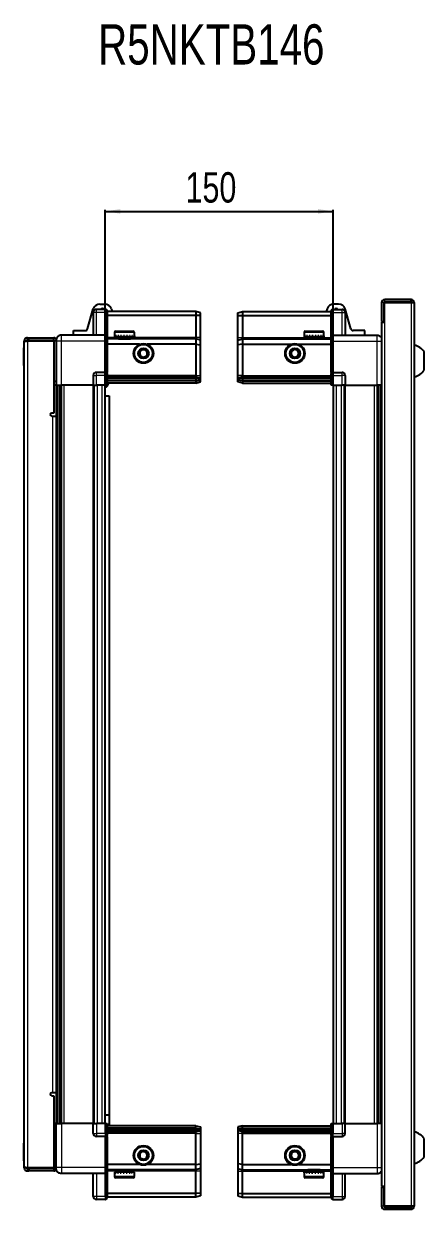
# Model space of a CAD drawing. Header units: millimetres. Extents: x 1256 to 4883, y 675 to 1928.
# Drawn here: x 3003 to 3266, y 1148 to 1928 of the extents above; entities that cross this region are included whole.
import ezdxf

# ---------------------------------------------------------------- set-up
doc = ezdxf.new("R2010")
doc.units = ezdxf.units.MM
doc.layers.add('FORMAT', color=7, linetype='Continuous')
doc.styles.add('SLDTEXTSTYLE0', font='TXT', dxfattribs={"width": 0.75})
doc.dimstyles.new('SLDDIMSTYLE0', dxfattribs={"dimtxt": 20, "dimasz": 10, "dimexe": 0, "dimexo": 0.0625, "dimgap": 5, "dimtad": 2, "dimdec": 1, "dimrnd": 1e-09, "dimzin": 12, "dimdsep": 46, "dimtxsty": 'SLDTEXTSTYLE0', "dimsah": 1, "dimcen": 0.09, "dimadec": 0, "dimazin": 3, "dimtfac": 1, "dimtofl": 0, "dimtmove": 0, "dimatfit": 3, "dimfxl": 0, "dimfrac": 2, "dimtolj": 1, "dimtzin": 12, "dimarcsym": 0})

# ---------------------------------------------------------------- blocks, each defined once
blk = doc.blocks.new('_D_5')
at = {"layer": 'FORMAT'}
for p, q in [((3056.46, 1690.11), (3056.46, 1805.6)), ((3056.46, 1804.6), (3206.46, 1804.6)), ((3206.46, 1690.11), (3206.46, 1805.6))]:
    blk.add_line(p, q, dxfattribs=at)
for points in [[(3056.46, 1804.6), (3066.46, 1803.07), (3066.46, 1806.14)], [(3206.46, 1804.6), (3196.46, 1806.14), (3196.46, 1803.07)]]:
    blk.add_solid(points, dxfattribs=at)
at = {"layer": 'FORMAT', "insert": (3109.29, 1830.39), "char_height": 20, "attachment_point": 1, "style": 'SLDTEXTSTYLE0'}
blk.add_mtext('150', dxfattribs=at)

msp = doc.modelspace()

# ---------------------------------------------------------------- linework, layer by layer
at = {"color": 7, "linetype": 'Continuous', "lineweight": 25}
for p, q in [((3052.93, 1743.6), (3056.15, 1743.6)), ((3210, 1743.6), (3206.77, 1743.6)), ((3238.31, 1744.5), (3238.31, 1732.1)), ((3239.81, 1744.5), (3239.81, 1732.1)), ((3240.31, 1744.5), (3257.71, 1744.5)), ((3240.31, 1731.6), (3240.31, 1744.5)), ((3257.71, 1746.6), (3240.41, 1746.6)), ((3257.71, 1745.1), (3240.41, 1745.1)), ((3257.71, 1745.1), (3257.71, 1746.6)), ((3257.71, 1744.5), (3259.81, 1744.5)), ((3259.81, 1744.5), (3259.81, 1149.7)), ((3044.83, 1727.19), (3048.6, 1740.34)), ((3048.61, 1738.1), (3048.61, 1723.1)), ((3056.61, 1740.1), (3050.61, 1740.1)), ((3056.61, 1740.1), (3056.95, 1740.1)), ((3056.61, 1740.1), (3056.61, 1738.1)), ((3056.61, 1723.3), (3056.61, 1738.1)), ((3056.61, 1723.3), (3056.61, 1738.1)), ((3057.81, 1739.6), (3056.95, 1740.1)), ((3057.81, 1738.1), (3057.81, 1739.6)), ((3116.11, 1738.6), (3057.81, 1738.6)), ((3057.81, 1738.1), (3057.81, 1723.3)), ((3116.11, 1736.1), (3057.81, 1736.1)), ((3060.48, 1740.34), (3060.98, 1738.6)), ((3116.11, 1738.6), (3116.11, 1736.1)), ((3119.11, 1737.8), (3116.11, 1738.6)), ((3116.11, 1736.1), (3116.11, 1721.6)), ((3119.11, 1735.95), (3116.11, 1736.1)), ((3119.11, 1735.95), (3119.11, 1737.8)), ((3119.11, 1721.6), (3119.11, 1735.95)), ((3143.81, 1737.8), (3146.81, 1738.6)), ((3143.81, 1735.95), (3143.81, 1737.8)), ((3143.81, 1735.95), (3146.81, 1736.1)), ((3143.81, 1721.6), (3143.81, 1735.95)), ((3146.81, 1738.6), (3146.81, 1736.1)), ((3146.81, 1738.6), (3205.11, 1738.6)), ((3146.81, 1736.1), (3146.81, 1721.6)), ((3146.81, 1736.1), (3205.11, 1736.1)), ((3202.44, 1740.34), (3201.95, 1738.6)), ((3205.98, 1740.1), (3205.11, 1739.6)), ((3205.11, 1739.6), (3205.11, 1738.1)), ((3205.11, 1723.3), (3205.11, 1738.1)), ((3206.31, 1740.1), (3205.98, 1740.1)), ((3206.31, 1738.1), (3206.31, 1740.1)), ((3206.31, 1740.1), (3212.31, 1740.1)), ((3206.31, 1738.1), (3206.31, 1723.3)), ((3214.31, 1738.1), (3214.31, 1723.1)), ((3218.09, 1727.19), (3214.32, 1740.34)), ((3035.66, 1723.1), (3035.66, 1726.1)), ((3035.66, 1726.1), (3043.39, 1726.1)), ((3062.61, 1725), (3062.61, 1722.6)), ((3063.41, 1725.8), (3070.58, 1725.8)), ((3070.58, 1725.8), (3074.81, 1725.8)), ((3075.61, 1722.6), (3075.61, 1725)), ((3187.31, 1725), (3187.31, 1722.1)), ((3188.11, 1725.8), (3199.51, 1725.8)), ((3200.31, 1722.1), (3200.31, 1725)), ((3227.26, 1726.1), (3219.53, 1726.1)), ((3227.26, 1723.1), (3227.26, 1726.1)), ((3238.21, 1731.6), (3238.21, 1162.6)), ((3238.21, 1731.6), (3240.31, 1731.6)), ((3238.31, 1732.1), (3239.81, 1732.1)), ((3004.61, 1719.25), (3003.11, 1719.25)), ((3003.11, 1718.75), (3003.11, 1719.25)), ((3003.11, 1175.45), (3003.11, 1718.75)), ((3005.21, 1719.85), (3005.21, 1721.35)), ((3005.21, 1721.35), (3006.11, 1721.35)), ((3005.21, 1719.85), (3006.11, 1719.85)), ((3005.21, 1719.35), (3022.61, 1719.35)), ((3006.11, 1719.85), (3006.11, 1721.35)), ((3006.11, 1721.35), (3022.61, 1721.35)), ((3006.11, 1719.85), (3022.61, 1719.85)), ((3022.61, 1719.85), (3022.61, 1721.35)), ((3024.11, 1719.35), (3022.61, 1719.35)), ((3022.61, 1719.35), (3022.61, 1671.85)), ((3024.11, 1719.1), (3024.11, 1690.1)), ((3056.61, 1723.1), (3027.61, 1723.1)), ((3056.61, 1723.1), (3056.61, 1723.3)), ((3056.61, 1723.1), (3057.81, 1723.1)), ((3056.61, 1719.1), (3056.61, 1723.1)), ((3056.61, 1698.8), (3056.61, 1719.1)), ((3057.81, 1723.3), (3057.81, 1723.1)), ((3057.81, 1723.1), (3057.81, 1719.1)), ((3116.11, 1720.6), (3057.81, 1720.6)), ((3057.81, 1719.1), (3057.81, 1698.8)), ((3062.61, 1722.6), (3062.61, 1722.1)), ((3062.61, 1722.1), (3062.75, 1722.1)), ((3062.94, 1722.6), (3062.75, 1722.6)), ((3062.75, 1722.6), (3062.75, 1722.1)), ((3062.75, 1722.1), (3062.94, 1722.1)), ((3062.94, 1722.6), (3062.94, 1722.1)), ((3062.94, 1722.1), (3063.46, 1722.1)), ((3063.86, 1722.6), (3063.46, 1722.6)), ((3063.46, 1722.6), (3063.46, 1722.1)), ((3063.46, 1722.1), (3063.86, 1722.1)), ((3063.86, 1722.6), (3063.86, 1722.1)), ((3063.86, 1722.1), (3064.73, 1722.1)), ((3064.71, 1722.1), (3064.71, 1722)), ((3064.71, 1722), (3073.51, 1722)), ((3065.31, 1722.6), (3064.73, 1722.6)), ((3064.73, 1722.6), (3064.73, 1722.1)), ((3064.73, 1722.1), (3065.31, 1722.1)), ((3065.11, 1721.6), (3065.8, 1721.12)), ((3065.11, 1721.6), (3070.14, 1721.6)), ((3065.8, 1721.12), (3065.11, 1720.64)), ((3065.11, 1720.64), (3065.11, 1720.6)), ((3065.11, 1720.64), (3070.14, 1720.64)), ((3065.31, 1722.6), (3065.31, 1722.1)), ((3065.31, 1722.1), (3066.43, 1722.1)), ((3065.8, 1721.12), (3069.96, 1721.12)), ((3067.12, 1722.6), (3066.43, 1722.6)), ((3066.43, 1722.6), (3066.43, 1722.1)), ((3066.43, 1722.1), (3067.12, 1722.1)), ((3067.12, 1722.6), (3067.12, 1722.1)), ((3067.12, 1722.1), (3068.39, 1722.1)), ((3069.13, 1722.6), (3068.39, 1722.6)), ((3068.39, 1722.6), (3068.39, 1722.1)), ((3068.39, 1722.1), (3068.63, 1722.1)), ((3068.63, 1722.6), (3068.63, 1722.1)), ((3069.12, 1722.6), (3069.12, 1722.1)), ((3069.12, 1722.1), (3069.13, 1722.1)), ((3069.13, 1722.6), (3069.13, 1722.1)), ((3069.13, 1722.1), (3070.43, 1722.1)), ((3069.96, 1721.12), (3072.42, 1721.12)), ((3070.14, 1721.6), (3073.11, 1721.6)), ((3070.14, 1720.64), (3073.11, 1720.64)), ((3071.14, 1722.6), (3070.43, 1722.6)), ((3070.43, 1722.6), (3070.43, 1722.1)), ((3070.48, 1722.6), (3070.48, 1722.1)), ((3070.48, 1722.1), (3071.14, 1722.1)), ((3071.14, 1722.6), (3071.14, 1722.1)), ((3071.14, 1722.1), (3072.33, 1722.1)), ((3072.95, 1722.6), (3072.33, 1722.6)), ((3072.33, 1722.6), (3072.33, 1722.1)), ((3072.33, 1722.1), (3072.95, 1722.1)), ((3072.42, 1721.12), (3073.11, 1721.6)), ((3073.11, 1720.64), (3072.42, 1721.12)), ((3072.95, 1722.6), (3072.95, 1722.1)), ((3072.95, 1722.1), (3073.92, 1722.1)), ((3073.11, 1720.6), (3073.11, 1720.64)), ((3073.51, 1722), (3073.51, 1722.1)), ((3074.38, 1722.6), (3073.92, 1722.6)), ((3073.92, 1722.6), (3073.92, 1722.1)), ((3073.92, 1722.1), (3074.38, 1722.1)), ((3074.38, 1722.6), (3074.38, 1722.1)), ((3074.38, 1722.1), (3075.03, 1722.1)), ((3075.3, 1722.6), (3075.03, 1722.6)), ((3075.03, 1722.6), (3075.03, 1722.1)), ((3075.03, 1722.1), (3075.3, 1722.1)), ((3075.3, 1722.6), (3075.3, 1722.1)), ((3075.3, 1722.1), (3075.57, 1722.1)), ((3075.61, 1722.6), (3075.57, 1722.6)), ((3075.57, 1722.6), (3075.57, 1722.1)), ((3075.57, 1722.1), (3075.61, 1722.1)), ((3075.61, 1722.6), (3075.61, 1722.1)), ((3116.11, 1721.6), (3116.11, 1720.6)), ((3116.11, 1720.6), (3116.11, 1717.1)), ((3119.11, 1719.8), (3116.11, 1720.6)), ((3119.11, 1719.8), (3119.11, 1721.6)), ((3119.11, 1716.77), (3119.11, 1719.8)), ((3143.81, 1719.8), (3143.81, 1721.6)), ((3143.81, 1719.8), (3146.81, 1720.6)), ((3143.81, 1716.77), (3143.81, 1719.8)), ((3146.81, 1721.6), (3146.81, 1720.6)), ((3146.81, 1720.6), (3146.81, 1717.1)), ((3146.81, 1720.6), (3205.11, 1720.6)), ((3187.31, 1722.1), (3187.35, 1722.1)), ((3187.47, 1722.6), (3187.35, 1722.6)), ((3187.35, 1722.6), (3187.35, 1722.1)), ((3187.35, 1722.1), (3187.47, 1722.1)), ((3187.47, 1722.6), (3187.47, 1722.1)), ((3187.47, 1722.1), (3187.88, 1722.1)), ((3188.22, 1722.6), (3187.88, 1722.6)), ((3187.88, 1722.6), (3187.88, 1722.1)), ((3187.88, 1722.1), (3188.22, 1722.1)), ((3188.22, 1722.6), (3188.22, 1722.1)), ((3188.22, 1722.1), (3188.99, 1722.1)), ((3189.52, 1722.6), (3188.99, 1722.6)), ((3188.99, 1722.6), (3188.99, 1722.1)), ((3188.99, 1722.1), (3189.52, 1722.1)), ((3189.41, 1722.1), (3189.41, 1722)), ((3189.41, 1722), (3198.21, 1722)), ((3189.52, 1722.6), (3189.52, 1722.1)), ((3189.52, 1722.1), (3190.57, 1722.1)), ((3189.81, 1721.6), (3190.5, 1721.12)), ((3189.81, 1721.6), (3197.81, 1721.6)), ((3190.5, 1721.12), (3189.81, 1720.64)), ((3189.81, 1720.64), (3189.81, 1720.6)), ((3189.81, 1720.64), (3197.81, 1720.64)), ((3190.5, 1721.12), (3197.12, 1721.12)), ((3191.23, 1722.6), (3190.57, 1722.6)), ((3190.57, 1722.6), (3190.57, 1722.1)), ((3190.57, 1722.1), (3191.23, 1722.1)), ((3191.23, 1722.6), (3191.23, 1722.1)), ((3191.23, 1722.1), (3192.47, 1722.1)), ((3193.2, 1722.6), (3192.47, 1722.6)), ((3192.47, 1722.6), (3192.47, 1722.1)), ((3192.47, 1722.1), (3192.91, 1722.1)), ((3192.91, 1722.6), (3192.91, 1722.1)), ((3193.2, 1722.6), (3193.2, 1722.1)), ((3193.2, 1722.1), (3194.5, 1722.1)), ((3195.23, 1722.6), (3194.5, 1722.6)), ((3194.5, 1722.6), (3194.5, 1722.1)), ((3194.77, 1722.6), (3194.77, 1722.1)), ((3194.77, 1722.1), (3195.23, 1722.1)), ((3195.23, 1722.6), (3195.23, 1722.1)), ((3195.23, 1722.1), (3196.47, 1722.1)), ((3197.12, 1722.6), (3196.47, 1722.6)), ((3196.47, 1722.6), (3196.47, 1722.1)), ((3196.47, 1722.1), (3197.12, 1722.1)), ((3197.12, 1722.6), (3197.12, 1722.1)), ((3197.12, 1722.1), (3198.17, 1722.1)), ((3197.12, 1721.12), (3197.81, 1721.6)), ((3197.81, 1720.64), (3197.12, 1721.12)), ((3197.81, 1720.6), (3197.81, 1720.64)), ((3198.69, 1722.6), (3198.17, 1722.6)), ((3198.17, 1722.6), (3198.17, 1722.1)), ((3198.17, 1722.1), (3198.69, 1722.1)), ((3198.21, 1722), (3198.21, 1722.1)), ((3198.69, 1722.6), (3198.69, 1722.1)), ((3198.69, 1722.1), (3199.45, 1722.1)), ((3199.78, 1722.6), (3199.45, 1722.6)), ((3199.45, 1722.6), (3199.45, 1722.1)), ((3199.45, 1722.1), (3199.78, 1722.1)), ((3199.78, 1722.6), (3199.78, 1722.1)), ((3199.78, 1722.1), (3200.17, 1722.1)), ((3200.28, 1722.6), (3200.17, 1722.6)), ((3200.17, 1722.6), (3200.17, 1722.1)), ((3200.17, 1722.1), (3200.28, 1722.1)), ((3200.28, 1722.6), (3200.28, 1722.1)), ((3200.28, 1722.1), (3200.31, 1722.1)), ((3205.11, 1723.1), (3205.11, 1723.3)), ((3206.31, 1723.1), (3205.11, 1723.1)), ((3205.11, 1719.1), (3205.11, 1723.1)), ((3205.11, 1698.8), (3205.11, 1719.1)), ((3206.31, 1723.3), (3206.31, 1723.1)), ((3206.31, 1723.1), (3206.31, 1719.1)), ((3206.31, 1723.1), (3235.31, 1723.1)), ((3206.31, 1719.1), (3206.31, 1698.8)), ((3003.11, 1714.74), (3002.81, 1714.74)), ((3002.81, 1703.17), (3002.81, 1714.74)), ((3079.11, 1717.1), (3057.81, 1717.1)), ((3116.11, 1717.1), (3084.11, 1717.1)), ((3116.11, 1717.1), (3116.11, 1696.6)), ((3116.11, 1717.1), (3119.11, 1716.77)), ((3119.11, 1696.6), (3119.11, 1716.77)), ((3146.81, 1717.1), (3143.81, 1716.77)), ((3143.81, 1696.6), (3143.81, 1716.77)), ((3146.81, 1717.1), (3146.81, 1696.6)), ((3146.81, 1717.1), (3178.81, 1717.1)), ((3183.81, 1717.1), (3205.11, 1717.1)), ((3266.41, 1700.1), (3266.41, 1712.1)), ((3002.81, 1703.17), (3003.11, 1703.17)), ((3048.61, 1696.6), (3048.61, 1690.1)), ((3056.61, 1698.6), (3050.61, 1698.6)), ((3056.61, 1698.6), (3056.61, 1698.8)), ((3056.61, 1698.6), (3056.61, 1696.6)), ((3056.61, 1698.6), (3057.81, 1698.6)), ((3056.61, 1690.1), (3056.61, 1696.6)), ((3056.61, 1690.1), (3056.61, 1696.6)), ((3056.95, 1690.1), (3056.95, 1696.6)), ((3057.81, 1698.8), (3057.81, 1698.6)), ((3057.81, 1697.93), (3057.81, 1698.6)), ((3057.81, 1697.93), (3057.81, 1690.1)), ((3116.11, 1695.6), (3057.81, 1695.6)), ((3116.11, 1694.6), (3057.81, 1694.6)), ((3116.11, 1696.6), (3116.11, 1695.6)), ((3116.11, 1695.6), (3116.11, 1694.6)), ((3116.11, 1695.6), (3119.11, 1694.8)), ((3116.11, 1694.6), (3116.11, 1693.1)), ((3116.11, 1694.6), (3119.11, 1694.06)), ((3119.11, 1694.8), (3119.11, 1696.6)), ((3119.11, 1694.06), (3119.11, 1694.8)), ((3119.11, 1693.56), (3119.11, 1694.06)), ((3143.81, 1694.8), (3143.81, 1696.6)), ((3146.81, 1695.6), (3143.81, 1694.8)), ((3143.81, 1694.06), (3143.81, 1694.8)), ((3146.81, 1694.6), (3143.81, 1694.06)), ((3143.81, 1693.56), (3143.81, 1694.06)), ((3146.81, 1696.6), (3146.81, 1695.6)), ((3146.81, 1695.6), (3146.81, 1694.6)), ((3146.81, 1695.6), (3205.11, 1695.6)), ((3146.81, 1694.6), (3205.11, 1694.6)), ((3146.81, 1694.6), (3146.81, 1693.1)), ((3205.11, 1698.6), (3205.11, 1698.8)), ((3206.31, 1698.6), (3205.11, 1698.6)), ((3205.11, 1698.6), (3205.11, 1697.93)), ((3205.11, 1690.1), (3205.11, 1697.93)), ((3205.98, 1696.6), (3205.98, 1690.1)), ((3206.31, 1698.8), (3206.31, 1698.6)), ((3206.31, 1696.6), (3206.31, 1698.6)), ((3206.31, 1696.6), (3206.31, 1698.6)), ((3206.31, 1698.6), (3212.31, 1698.6)), ((3206.31, 1696.6), (3206.31, 1690.1)), ((3214.31, 1696.6), (3214.31, 1690.1)), ((3022.61, 1692.85), (3024.11, 1692.85)), ((3024.11, 1690.1), (3022.61, 1690.1)), ((3024.76, 1204.1), (3024.76, 1690.1)), ((3026.55, 1690.1), (3026.55, 1204.1)), ((3026.59, 1690.1), (3026.59, 1204.1)), ((3048.61, 1690.1), (3027.61, 1690.1)), ((3048.61, 1690.1), (3050.61, 1690.1)), ((3049.26, 1204.1), (3049.26, 1690.1)), ((3056.61, 1690.1), (3050.61, 1690.1)), ((3056.46, 1204.1), (3056.46, 1690.1)), ((3056.61, 1690.1), (3056.95, 1690.1)), ((3056.61, 1690.1), (3056.61, 1690.1)), ((3057.81, 1690.1), (3056.95, 1690.1)), ((3056.95, 1690.1), (3056.95, 1690.1)), ((3116.11, 1693.1), (3057.81, 1693.1)), ((3116.11, 1691.6), (3057.81, 1691.6)), ((3116.11, 1693.1), (3119.11, 1693.56)), ((3116.11, 1693.1), (3116.11, 1691.6)), ((3116.11, 1691.6), (3119.11, 1692.41)), ((3119.11, 1692.41), (3119.11, 1693.56)), ((3146.81, 1693.1), (3143.81, 1693.56)), ((3143.81, 1692.41), (3143.81, 1693.56)), ((3146.81, 1691.6), (3143.81, 1692.41)), ((3146.81, 1693.1), (3205.11, 1693.1)), ((3146.81, 1693.1), (3146.81, 1691.6)), ((3146.81, 1691.6), (3205.11, 1691.6)), ((3205.98, 1690.1), (3205.11, 1690.1)), ((3206.31, 1690.1), (3205.98, 1690.1)), ((3206.31, 1690.1), (3212.31, 1690.1)), ((3206.46, 1690.1), (3206.46, 1204.1)), ((3214.31, 1690.1), (3212.31, 1690.1)), ((3213.66, 1690.1), (3213.66, 1204.1)), ((3214.31, 1690.1), (3235.31, 1690.1)), ((3236.33, 1204.1), (3236.33, 1690.1)), ((3236.37, 1204.1), (3236.37, 1690.1)), ((3238.16, 1690.1), (3238.16, 1204.1)), ((3056.46, 1683.1), (3058.96, 1683.1)), ((3058.96, 1683.1), (3058.96, 1209.6)), ((3022.61, 1671.85), (3021.26, 1671.85)), ((3021.26, 1669.85), (3022.01, 1669.85)), ((3022.01, 1669.85), (3024.11, 1669.85)), ((3024.11, 1669.85), (3024.11, 1224.35)), ((3022.01, 1224.35), (3021.26, 1224.35)), ((3021.26, 1222.35), (3022.61, 1222.35)), ((3024.11, 1224.35), (3022.01, 1224.35)), ((3022.61, 1222.35), (3022.61, 1174.85)), ((3024.11, 1204.1), (3022.61, 1204.1)), ((3024.11, 1175.1), (3024.11, 1204.1)), ((3048.61, 1204.1), (3027.61, 1204.1)), ((3048.61, 1197.6), (3048.61, 1204.1)), ((3048.61, 1204.1), (3050.61, 1204.1)), ((3056.61, 1204.1), (3050.61, 1204.1)), ((3058.96, 1209.6), (3056.46, 1209.6)), ((3056.61, 1204.1), (3056.95, 1204.1)), ((3056.61, 1197.6), (3056.61, 1204.1)), ((3056.95, 1197.6), (3056.95, 1204.1)), ((3056.95, 1204.1), (3057.81, 1204.1)), ((3057.81, 1204.1), (3057.81, 1196.28)), ((3116.11, 1202.6), (3057.81, 1202.6)), ((3058.96, 1209.6), (3058.96, 1202.6)), ((3116.11, 1201.1), (3116.11, 1202.6)), ((3116.11, 1202.6), (3119.11, 1201.8)), ((3146.81, 1202.6), (3143.81, 1201.8)), ((3146.81, 1201.1), (3146.81, 1202.6)), ((3146.81, 1202.6), (3205.11, 1202.6)), ((3205.11, 1196.28), (3205.11, 1204.1)), ((3205.11, 1204.1), (3205.98, 1204.1)), ((3205.98, 1204.1), (3205.98, 1204.1)), ((3205.98, 1204.1), (3205.98, 1197.6)), ((3206.31, 1204.1), (3205.98, 1204.1)), ((3206.31, 1204.1), (3206.31, 1197.6)), ((3206.31, 1204.1), (3206.31, 1204.1)), ((3206.31, 1204.1), (3212.31, 1204.1)), ((3206.31, 1204.1), (3206.31, 1197.6)), ((3214.31, 1204.1), (3212.31, 1204.1)), ((3214.31, 1197.6), (3214.31, 1204.1)), ((3214.31, 1204.1), (3235.31, 1204.1)), ((3024.11, 1201.35), (3022.61, 1201.35)), ((3056.61, 1195.6), (3050.61, 1195.6)), ((3056.61, 1197.6), (3056.61, 1195.6)), ((3056.61, 1197.6), (3056.61, 1195.6)), ((3056.61, 1195.6), (3057.81, 1195.6)), ((3056.61, 1195.4), (3056.61, 1195.6)), ((3056.61, 1175.1), (3056.61, 1195.4)), ((3116.11, 1201.1), (3057.81, 1201.1)), ((3116.11, 1199.6), (3057.81, 1199.6)), ((3116.11, 1198.6), (3057.81, 1198.6)), ((3057.81, 1195.6), (3057.81, 1196.28)), ((3057.81, 1195.6), (3057.81, 1195.4)), ((3057.81, 1195.4), (3057.81, 1175.1)), ((3116.11, 1199.6), (3116.11, 1201.1)), ((3116.11, 1201.1), (3119.11, 1200.65)), ((3116.11, 1199.6), (3119.11, 1200.15)), ((3116.11, 1198.6), (3116.11, 1199.6)), ((3116.11, 1198.6), (3119.11, 1199.41)), ((3116.11, 1197.6), (3116.11, 1198.6)), ((3116.11, 1177.1), (3116.11, 1197.6)), ((3119.11, 1201.8), (3119.11, 1200.65)), ((3119.11, 1200.65), (3119.11, 1200.15)), ((3119.11, 1200.15), (3119.11, 1199.41)), ((3119.11, 1199.41), (3119.11, 1197.6)), ((3119.11, 1197.6), (3119.11, 1177.44)), ((3143.81, 1201.8), (3143.81, 1200.65)), ((3146.81, 1201.1), (3143.81, 1200.65)), ((3143.81, 1200.65), (3143.81, 1200.15)), ((3146.81, 1199.6), (3143.81, 1200.15)), ((3143.81, 1200.15), (3143.81, 1199.41)), ((3146.81, 1198.6), (3143.81, 1199.41)), ((3143.81, 1199.41), (3143.81, 1197.6)), ((3143.81, 1197.6), (3143.81, 1177.44)), ((3146.81, 1199.6), (3146.81, 1201.1)), ((3146.81, 1201.1), (3205.11, 1201.1)), ((3146.81, 1199.6), (3205.11, 1199.6)), ((3146.81, 1198.6), (3146.81, 1199.6)), ((3146.81, 1198.6), (3205.11, 1198.6)), ((3146.81, 1197.6), (3146.81, 1198.6)), ((3146.81, 1177.1), (3146.81, 1197.6)), ((3205.11, 1196.28), (3205.11, 1195.6)), ((3206.31, 1195.6), (3205.11, 1195.6)), ((3205.11, 1195.4), (3205.11, 1195.6)), ((3205.11, 1175.1), (3205.11, 1195.4)), ((3206.31, 1195.6), (3206.31, 1197.6)), ((3206.31, 1195.6), (3206.31, 1195.4)), ((3206.31, 1195.6), (3212.31, 1195.6)), ((3206.31, 1195.4), (3206.31, 1175.1)), ((3003.11, 1191.04), (3002.81, 1191.04)), ((3002.81, 1181.36), (3002.81, 1191.04)), ((3266.41, 1182.1), (3266.41, 1194.1)), ((3002.81, 1179.47), (3002.81, 1181.36)), ((3002.81, 1179.47), (3003.11, 1179.47)), ((3003.11, 1174.95), (3003.11, 1175.45)), ((3004.61, 1174.95), (3003.11, 1174.95)), ((3022.61, 1174.85), (3005.21, 1174.85)), ((3005.21, 1174.35), (3005.21, 1172.85)), ((3005.21, 1174.35), (3006.11, 1174.35)), ((3005.21, 1172.85), (3006.11, 1172.85)), ((3006.11, 1174.35), (3006.11, 1172.85)), ((3022.61, 1174.35), (3006.11, 1174.35)), ((3022.61, 1172.85), (3006.11, 1172.85)), ((3022.61, 1174.85), (3024.11, 1174.85)), ((3022.61, 1174.35), (3022.61, 1172.85)), ((3056.61, 1171.1), (3027.61, 1171.1)), ((3048.61, 1156.1), (3048.61, 1171.1)), ((3056.61, 1171.1), (3056.61, 1175.1)), ((3056.61, 1171.1), (3057.81, 1171.1)), ((3056.61, 1170.9), (3056.61, 1171.1)), ((3056.61, 1156.1), (3056.61, 1170.9)), ((3079.11, 1177.1), (3057.81, 1177.1)), ((3057.81, 1175.1), (3057.81, 1171.1)), ((3116.11, 1173.6), (3057.81, 1173.6)), ((3057.81, 1171.1), (3057.81, 1170.9)), ((3057.81, 1170.9), (3057.81, 1156.1)), ((3062.61, 1172.1), (3062.61, 1169.2)), ((3062.71, 1172.1), (3062.61, 1172.1)), ((3062.71, 1171.6), (3062.71, 1172.1)), ((3062.87, 1172.1), (3062.71, 1172.1)), ((3062.71, 1171.6), (3062.87, 1171.6)), ((3062.87, 1171.6), (3062.87, 1172.1)), ((3063.36, 1172.1), (3062.87, 1172.1)), ((3063.36, 1171.6), (3063.36, 1172.1)), ((3063.75, 1172.1), (3063.36, 1172.1)), ((3063.36, 1171.6), (3063.75, 1171.6)), ((3063.75, 1171.6), (3063.75, 1172.1)), ((3064.58, 1172.1), (3063.75, 1172.1)), ((3064.58, 1171.6), (3064.58, 1172.1)), ((3065.14, 1172.1), (3064.58, 1172.1)), ((3064.58, 1171.6), (3065.14, 1171.6)), ((3064.71, 1172.2), (3064.71, 1172.1)), ((3070.11, 1172.2), (3064.71, 1172.2)), ((3065.11, 1173.6), (3065.11, 1173.57)), ((3065.11, 1173.57), (3065.8, 1173.09)), ((3065.22, 1173.57), (3065.11, 1173.57)), ((3065.8, 1173.09), (3065.11, 1172.6)), ((3065.22, 1172.6), (3065.11, 1172.6)), ((3065.14, 1171.6), (3065.14, 1172.1)), ((3066.25, 1172.1), (3065.14, 1172.1)), ((3073.11, 1173.57), (3065.22, 1173.57)), ((3073.11, 1172.6), (3065.22, 1172.6)), ((3065.89, 1173.09), (3065.8, 1173.09)), ((3072.42, 1173.09), (3065.89, 1173.09)), ((3066.25, 1171.6), (3066.25, 1172.1)), ((3066.93, 1172.1), (3066.25, 1172.1)), ((3066.25, 1171.6), (3066.93, 1171.6)), ((3066.93, 1171.6), (3066.93, 1172.1)), ((3068.19, 1172.1), (3066.93, 1172.1)), ((3068.19, 1171.6), (3068.19, 1172.1)), ((3068.49, 1172.1), (3068.19, 1172.1)), ((3068.19, 1171.6), (3068.93, 1171.6)), ((3068.49, 1171.6), (3068.49, 1172.1)), ((3068.93, 1171.6), (3068.93, 1172.1)), ((3070.22, 1172.1), (3068.93, 1172.1)), ((3073.51, 1172.2), (3070.11, 1172.2)), ((3070.22, 1171.6), (3070.22, 1172.1)), ((3070.22, 1171.6), (3070.94, 1171.6)), ((3070.35, 1171.6), (3070.35, 1172.1)), ((3070.94, 1172.1), (3070.35, 1172.1)), ((3070.94, 1171.6), (3070.94, 1172.1)), ((3072.15, 1172.1), (3070.94, 1172.1)), ((3072.15, 1171.6), (3072.15, 1172.1)), ((3072.78, 1172.1), (3072.15, 1172.1)), ((3072.15, 1171.6), (3072.78, 1171.6)), ((3072.42, 1173.09), (3073.11, 1173.57)), ((3073.11, 1172.6), (3072.42, 1173.09)), ((3072.78, 1171.6), (3072.78, 1172.1)), ((3073.78, 1172.1), (3072.78, 1172.1)), ((3073.11, 1173.57), (3073.11, 1173.6)), ((3073.51, 1172.1), (3073.51, 1172.2)), ((3073.78, 1171.6), (3073.78, 1172.1)), ((3074.26, 1172.1), (3073.78, 1172.1)), ((3073.78, 1171.6), (3074.26, 1171.6)), ((3074.26, 1171.6), (3074.26, 1172.1)), ((3074.95, 1172.1), (3074.26, 1172.1)), ((3074.95, 1171.6), (3074.95, 1172.1)), ((3075.23, 1172.1), (3074.95, 1172.1)), ((3074.95, 1171.6), (3075.23, 1171.6)), ((3075.23, 1171.6), (3075.23, 1172.1)), ((3075.55, 1172.1), (3075.23, 1172.1)), ((3075.55, 1171.6), (3075.55, 1172.1)), ((3075.61, 1172.1), (3075.55, 1172.1)), ((3075.55, 1171.6), (3075.61, 1171.6)), ((3075.61, 1169.2), (3075.61, 1172.1)), ((3075.61, 1171.6), (3075.61, 1172.1)), ((3075.61, 1172.1), (3075.61, 1172.1)), ((3116.11, 1177.1), (3084.11, 1177.1)), ((3116.11, 1177.1), (3119.11, 1177.44)), ((3116.11, 1173.6), (3116.11, 1177.1)), ((3119.11, 1174.41), (3116.11, 1173.6)), ((3116.11, 1172.6), (3116.11, 1173.6)), ((3116.11, 1158.1), (3116.11, 1172.6)), ((3119.11, 1177.44), (3119.11, 1174.41)), ((3119.11, 1174.41), (3119.11, 1172.6)), ((3119.11, 1172.6), (3119.11, 1158.26)), ((3146.81, 1177.1), (3143.81, 1177.44)), ((3143.81, 1177.44), (3143.81, 1174.41)), ((3143.81, 1174.41), (3146.81, 1173.6)), ((3143.81, 1174.41), (3143.81, 1172.6)), ((3143.81, 1172.6), (3143.81, 1158.26)), ((3146.81, 1177.1), (3178.81, 1177.1)), ((3146.81, 1173.6), (3146.81, 1177.1)), ((3146.81, 1173.6), (3205.11, 1173.6)), ((3146.81, 1172.6), (3146.81, 1173.6)), ((3146.81, 1158.1), (3146.81, 1172.6)), ((3183.81, 1177.1), (3205.11, 1177.1)), ((3187.31, 1172.1), (3187.31, 1169.2)), ((3187.33, 1172.1), (3187.31, 1172.1)), ((3187.33, 1171.6), (3187.33, 1172.1)), ((3187.43, 1172.1), (3187.33, 1172.1)), ((3187.33, 1171.6), (3187.43, 1171.6)), ((3187.43, 1171.6), (3187.43, 1172.1)), ((3187.8, 1172.1), (3187.43, 1172.1)), ((3187.8, 1171.6), (3187.8, 1172.1)), ((3188.12, 1172.1), (3187.8, 1172.1)), ((3187.8, 1171.6), (3188.12, 1171.6)), ((3188.12, 1171.6), (3188.12, 1172.1)), ((3188.86, 1172.1), (3188.12, 1172.1)), ((3188.86, 1171.6), (3188.86, 1172.1)), ((3189.37, 1172.1), (3188.86, 1172.1)), ((3188.86, 1171.6), (3189.37, 1171.6)), ((3189.37, 1171.6), (3189.37, 1172.1)), ((3190.4, 1172.1), (3189.37, 1172.1)), ((3189.41, 1172.2), (3189.41, 1172.1)), ((3198.21, 1172.2), (3189.41, 1172.2)), ((3189.81, 1173.6), (3189.81, 1173.57)), ((3189.81, 1173.57), (3190.5, 1173.09)), ((3197.81, 1173.57), (3189.81, 1173.57)), ((3190.5, 1173.09), (3189.81, 1172.6)), ((3197.81, 1172.6), (3189.81, 1172.6)), ((3190.4, 1171.6), (3190.4, 1172.1)), ((3191.05, 1172.1), (3190.4, 1172.1)), ((3190.4, 1171.6), (3191.05, 1171.6)), ((3197.12, 1173.09), (3190.5, 1173.09)), ((3191.05, 1171.6), (3191.05, 1172.1)), ((3192.28, 1172.1), (3191.05, 1172.1)), ((3192.28, 1171.6), (3192.28, 1172.1)), ((3192.77, 1172.1), (3192.28, 1172.1)), ((3192.28, 1171.6), (3193, 1171.6)), ((3192.77, 1171.6), (3192.77, 1172.1)), ((3193, 1171.6), (3193, 1172.1)), ((3194.3, 1172.1), (3193, 1172.1)), ((3194.3, 1171.6), (3194.3, 1172.1)), ((3194.3, 1171.6), (3195.04, 1171.6)), ((3194.64, 1171.6), (3194.64, 1172.1)), ((3195.04, 1172.1), (3194.64, 1172.1)), ((3195.04, 1171.6), (3195.04, 1172.1)), ((3196.28, 1172.1), (3195.04, 1172.1)), ((3196.28, 1171.6), (3196.28, 1172.1)), ((3196.95, 1172.1), (3196.28, 1172.1)), ((3196.28, 1171.6), (3196.95, 1171.6)), ((3196.95, 1171.6), (3196.95, 1172.1)), ((3198.02, 1172.1), (3196.95, 1172.1)), ((3197.12, 1173.09), (3197.81, 1173.57)), ((3197.81, 1172.6), (3197.12, 1173.09)), ((3197.81, 1173.57), (3197.81, 1173.6)), ((3198.02, 1171.6), (3198.02, 1172.1)), ((3198.55, 1172.1), (3198.02, 1172.1)), ((3198.02, 1171.6), (3198.55, 1171.6)), ((3198.21, 1172.1), (3198.21, 1172.2)), ((3198.55, 1171.6), (3198.55, 1172.1)), ((3199.34, 1172.1), (3198.55, 1172.1)), ((3199.34, 1171.6), (3199.34, 1172.1)), ((3199.7, 1172.1), (3199.34, 1172.1)), ((3199.34, 1171.6), (3199.7, 1171.6)), ((3199.7, 1171.6), (3199.7, 1172.1)), ((3200.13, 1172.1), (3199.7, 1172.1)), ((3200.13, 1171.6), (3200.13, 1172.1)), ((3200.26, 1172.1), (3200.13, 1172.1)), ((3200.13, 1171.6), (3200.26, 1171.6)), ((3200.26, 1171.6), (3200.26, 1172.1)), ((3200.31, 1172.1), (3200.26, 1172.1)), ((3200.31, 1169.2), (3200.31, 1172.1)), ((3205.11, 1171.1), (3205.11, 1175.1)), ((3206.31, 1171.1), (3205.11, 1171.1)), ((3205.11, 1170.9), (3205.11, 1171.1)), ((3205.11, 1156.1), (3205.11, 1170.9)), ((3206.31, 1175.1), (3206.31, 1171.1)), ((3206.31, 1171.1), (3206.31, 1170.9)), ((3206.31, 1171.1), (3235.31, 1171.1)), ((3206.31, 1170.9), (3206.31, 1156.1)), ((3206.31, 1170.9), (3206.31, 1156.1)), ((3214.31, 1156.1), (3214.31, 1171.1)), ((3063.56, 1168.4), (3063.41, 1168.4)), ((3074.81, 1168.4), (3063.56, 1168.4)), ((3199.51, 1168.4), (3188.11, 1168.4)), ((3056.61, 1156.1), (3056.61, 1154.1)), ((3116.11, 1158.1), (3057.81, 1158.1)), ((3057.81, 1154.6), (3057.81, 1156.1)), ((3116.11, 1155.6), (3057.81, 1155.6)), ((3119.11, 1158.26), (3116.11, 1158.1)), ((3116.11, 1155.6), (3116.11, 1158.1)), ((3119.11, 1156.41), (3116.11, 1155.6)), ((3119.11, 1158.26), (3119.11, 1156.41)), ((3143.81, 1158.26), (3146.81, 1158.1)), ((3143.81, 1158.26), (3143.81, 1156.41)), ((3143.81, 1156.41), (3146.81, 1155.6)), ((3146.81, 1158.1), (3205.11, 1158.1)), ((3146.81, 1155.6), (3146.81, 1158.1)), ((3146.81, 1155.6), (3205.11, 1155.6)), ((3205.11, 1156.1), (3205.11, 1154.6)), ((3206.31, 1154.1), (3206.31, 1156.1)), ((3240.31, 1162.6), (3238.21, 1162.6)), ((3238.31, 1162.1), (3239.81, 1162.1)), ((3238.31, 1162.1), (3238.31, 1149.7)), ((3239.81, 1162.1), (3239.81, 1149.7)), ((3240.31, 1149.7), (3240.31, 1162.6)), ((3056.61, 1154.1), (3050.61, 1154.1)), ((3056.61, 1154.1), (3056.95, 1154.1)), ((3056.61, 1154.1), (3056.95, 1154.1)), ((3056.61, 1154.1), (3056.61, 1154.1)), ((3056.95, 1154.1), (3057.81, 1154.6)), ((3056.95, 1154.1), (3057.81, 1154.6)), ((3205.11, 1154.6), (3205.98, 1154.1)), ((3206.31, 1154.1), (3205.98, 1154.1)), ((3206.31, 1154.1), (3212.31, 1154.1)), ((3257.71, 1149.7), (3240.31, 1149.7)), ((3240.41, 1149.1), (3257.71, 1149.1)), ((3240.41, 1147.6), (3257.71, 1147.6)), ((3259.81, 1149.7), (3257.71, 1149.7)), ((3257.71, 1149.1), (3257.71, 1147.6))]:
    msp.add_line(p, q, dxfattribs=at)
at = {"color": 8, "linetype": 'Continuous', "lineweight": 18}
for p, q in [((3239.81, 1744.5), (3238.31, 1744.5)), ((3240.41, 1745.1), (3240.41, 1746.6)), ((3257.71, 1744.5), (3257.71, 1149.7)), ((3050.61, 1738.1), (3048.61, 1738.1)), ((3050.61, 1738.1), (3050.61, 1740.1)), ((3050.61, 1723.1), (3050.61, 1738.1)), ((3056.61, 1738.1), (3050.61, 1738.1)), ((3056.61, 1738.1), (3057.81, 1738.1)), ((3206.31, 1738.1), (3205.11, 1738.1)), ((3206.31, 1738.1), (3212.31, 1738.1)), ((3212.31, 1738.1), (3212.31, 1740.1)), ((3212.31, 1723.1), (3212.31, 1738.1)), ((3212.31, 1738.1), (3214.31, 1738.1)), ((3062.61, 1725), (3070.78, 1725)), ((3070.78, 1725), (3075.61, 1725)), ((3187.31, 1725), (3200.31, 1725)), ((3240.31, 1731.6), (3240.31, 1162.6)), ((3005.21, 1719.35), (3005.21, 1174.85)), ((3027.61, 1690.1), (3027.61, 1719.1)), ((3056.61, 1719.1), (3027.61, 1719.1)), ((3056.61, 1723.3), (3057.81, 1723.3)), ((3056.61, 1719.1), (3057.81, 1719.1)), ((3065.11, 1721.6), (3057.81, 1721.6)), ((3116.11, 1721.6), (3073.11, 1721.6)), ((3119.11, 1721.6), (3116.11, 1721.6)), ((3143.81, 1721.6), (3146.81, 1721.6)), ((3146.81, 1721.6), (3189.81, 1721.6)), ((3197.81, 1721.6), (3205.11, 1721.6)), ((3205.11, 1723.3), (3206.31, 1723.3)), ((3206.31, 1719.1), (3205.11, 1719.1)), ((3206.31, 1719.1), (3235.31, 1719.1)), ((3235.31, 1690.1), (3235.31, 1719.1)), ((3048.61, 1696.6), (3050.61, 1696.6)), ((3050.61, 1696.6), (3050.61, 1698.6)), ((3050.61, 1690.1), (3050.61, 1696.6)), ((3056.61, 1696.6), (3050.61, 1696.6)), ((3056.61, 1698.8), (3057.81, 1698.8)), ((3056.61, 1696.6), (3056.95, 1696.6)), ((3116.11, 1696.6), (3057.81, 1696.6)), ((3116.11, 1696.6), (3119.11, 1696.6)), ((3146.81, 1696.6), (3143.81, 1696.6)), ((3146.81, 1696.6), (3205.11, 1696.6)), ((3205.11, 1698.8), (3206.31, 1698.8)), ((3206.31, 1696.6), (3205.98, 1696.6)), ((3206.31, 1696.6), (3212.31, 1696.6)), ((3212.31, 1696.6), (3212.31, 1698.6)), ((3214.31, 1696.6), (3212.31, 1696.6)), ((3212.31, 1690.1), (3212.31, 1696.6)), ((3024.11, 1669.85), (3024.11, 1690.1)), ((3025.35, 1690.1), (3025.35, 1204.1)), ((3027.79, 1204.1), (3027.79, 1690.1)), ((3029.21, 1690.1), (3029.21, 1204.1)), ((3048.61, 1204.1), (3048.61, 1690.1)), ((3051.26, 1204.1), (3051.26, 1690.1)), ((3054.46, 1204.1), (3054.46, 1690.1)), ((3056.61, 1690.1), (3056.95, 1690.1)), ((3208.46, 1690.1), (3208.46, 1204.1)), ((3211.66, 1690.1), (3211.66, 1204.1)), ((3214.31, 1690.1), (3214.31, 1204.1)), ((3233.71, 1204.1), (3233.71, 1690.1)), ((3235.13, 1690.1), (3235.13, 1204.1)), ((3237.58, 1204.1), (3237.58, 1690.1)), ((3022.01, 1224.35), (3022.01, 1669.85)), ((3024.11, 1204.1), (3024.11, 1224.35)), ((3027.61, 1204.1), (3027.61, 1175.1)), ((3050.61, 1204.1), (3050.61, 1197.6)), ((3206.31, 1204.1), (3205.98, 1204.1)), ((3212.31, 1204.1), (3212.31, 1197.6)), ((3235.31, 1204.1), (3235.31, 1175.1)), ((3048.61, 1197.6), (3050.61, 1197.6)), ((3050.61, 1197.6), (3050.61, 1195.6)), ((3056.61, 1197.6), (3050.61, 1197.6)), ((3056.61, 1197.6), (3056.95, 1197.6)), ((3057.81, 1195.4), (3056.61, 1195.4)), ((3116.11, 1197.6), (3057.81, 1197.6)), ((3116.11, 1197.6), (3119.11, 1197.6)), ((3146.81, 1197.6), (3143.81, 1197.6)), ((3146.81, 1197.6), (3205.11, 1197.6)), ((3206.31, 1195.4), (3205.11, 1195.4)), ((3206.31, 1197.6), (3205.98, 1197.6)), ((3206.31, 1197.6), (3212.31, 1197.6)), ((3214.31, 1197.6), (3212.31, 1197.6)), ((3212.31, 1197.6), (3212.31, 1195.6)), ((3056.61, 1175.1), (3027.61, 1175.1)), ((3050.61, 1171.1), (3050.61, 1156.1)), ((3056.61, 1175.1), (3057.81, 1175.1)), ((3057.81, 1170.9), (3056.61, 1170.9)), ((3065.11, 1172.6), (3057.81, 1172.6)), ((3116.11, 1172.6), (3073.11, 1172.6)), ((3119.11, 1172.6), (3116.11, 1172.6)), ((3143.81, 1172.6), (3146.81, 1172.6)), ((3146.81, 1172.6), (3189.81, 1172.6)), ((3197.81, 1172.6), (3205.11, 1172.6)), ((3206.31, 1175.1), (3205.11, 1175.1)), ((3206.31, 1170.9), (3205.11, 1170.9)), ((3206.31, 1175.1), (3235.31, 1175.1)), ((3212.31, 1171.1), (3212.31, 1156.1)), ((3062.78, 1169.2), (3062.61, 1169.2)), ((3075.61, 1169.2), (3062.78, 1169.2)), ((3200.31, 1169.2), (3187.31, 1169.2)), ((3050.61, 1156.1), (3048.61, 1156.1)), ((3056.61, 1156.1), (3050.61, 1156.1)), ((3050.61, 1156.1), (3050.61, 1154.1)), ((3056.61, 1156.1), (3057.81, 1156.1)), ((3206.31, 1156.1), (3205.11, 1156.1)), ((3206.31, 1156.1), (3212.31, 1156.1)), ((3212.31, 1156.1), (3214.31, 1156.1)), ((3212.31, 1156.1), (3212.31, 1154.1)), ((3239.81, 1149.7), (3238.31, 1149.7)), ((3240.41, 1149.1), (3240.41, 1147.6))]:
    msp.add_line(p, q, dxfattribs=at)
at = {"color": 7, "linetype": 'Continuous', "lineweight": 25}
for centre, radius in [((3081.61, 1711.1), 6.5), ((3181.31, 1711.1), 6.5), ((3081.61, 1711.1), 3.46), ((3181.31, 1711.1), 3.46), ((3081.61, 1183.1), 6.5), ((3081.61, 1183.1), 3.46), ((3181.31, 1183.1), 6.5), ((3181.31, 1183.1), 3.46)]:
    msp.add_circle(centre, radius, dxfattribs=at)
at = {"color": 8, "linetype": 'Continuous', "lineweight": 18}
for centre in [(3081.61, 1711.1), (3181.31, 1711.1), (3081.61, 1183.1), (3181.31, 1183.1)]:
    msp.add_circle(centre, 5.7, dxfattribs=at)
at = {"color": 7, "linetype": 'Continuous', "lineweight": 25}
for centre, radius, start, end in [((3052.93, 1739.1), 4.5, 90, 164), ((3056.15, 1739.1), 4.5, 16, 90), ((3206.77, 1739.1), 4.5, 90, 164), ((3210, 1739.1), 4.5, 16, 90), ((3240.41, 1744.5), 2.1, 90, 180), ((3240.41, 1744.5), 0.6, 90, 180), ((3257.71, 1744.5), 2.1, 0, 90), ((3257.71, 1744.5), 0.6, 0, 90), ((3050.61, 1738.1), 2, 90, 180), ((3054.56, 1738.7), 1.9, 47.4631, 132.5369), ((3208.36, 1738.7), 1.9, 47.4631, 132.5369), ((3212.31, 1738.1), 2, 0, 90), ((3043.39, 1727.6), 1.5, 270, 344), ((3063.41, 1725), 0.8, 90, 180), ((3074.81, 1725), 0.8, 0, 90), ((3188.11, 1725), 0.8, 90, 180), ((3199.51, 1725), 0.8, 0, 90), ((3219.53, 1727.6), 1.5, 196, 270), ((3005.11, 1718.85), 0.5, 90, 117.7907), ((3022.51, 1719.25), 0.6, 9.59407, 90), ((3022.51, 1719.25), 2.1, 32.2369, 87.2706), ((3064.71, 1721.6), 0.4, 0, 90), ((3073.51, 1721.6), 0.4, 90, 180), ((3189.41, 1721.6), 0.4, 0, 90), ((3198.21, 1721.6), 0.4, 90, 180), ((3081.61, 1711.1), 2.5, 161.00659, 221.00659), ((3081.61, 1711.1), 2.5, 101.00659, 161.00659), ((3081.61, 1711.1), 2.5, 221.00659, 281.00659), ((3081.61, 1711.1), 2.5, 41.00659, 101.00659), ((3081.61, 1711.1), 2.5, 281.00659, 341.00659), ((3081.61, 1711.1), 2.5, 341.00659, 41.00659), ((3181.31, 1711.1), 2.5, 120.74103, 180.74103), ((3181.31, 1711.1), 2.5, 180.74103, 240.74103), ((3181.31, 1711.1), 2.5, 60.74103, 120.74103), ((3181.31, 1711.1), 2.5, 0.74103, 60.74103), ((3181.31, 1711.1), 2.5, 300.74103, 0.74103), ((3256.79, 1705.08), 11.91, 36.1266, 75.29965), ((3181.31, 1711.1), 2.5, 240.74103, 300.74103), ((3050.61, 1696.6), 2, 90, 180), ((3212.31, 1696.6), 2, 0, 90), ((3256.79, 1707.13), 11.91, 284.70035, 323.8734), ((3053.96, 1692.75), 5, 300, 346.70293), ((3021.26, 1670.85), 1, 90, 270), ((3021.26, 1223.35), 1, 90, 270), ((3050.61, 1197.6), 2, 180, 270), ((3212.31, 1197.6), 2, 270, 0), ((3256.79, 1187.08), 11.91, 36.1266, 75.29965), ((3081.61, 1183.1), 2.5, 127.98423, 187.98423), ((3081.61, 1183.1), 2.5, 187.98423, 247.98423), ((3081.61, 1183.1), 2.5, 67.98423, 127.98423), ((3081.61, 1183.1), 2.5, 247.98423, 307.98423), ((3081.61, 1183.1), 2.5, 7.98423, 67.98423), ((3081.61, 1183.1), 2.5, 307.98423, 7.98423), ((3181.31, 1183.1), 2.5, 155.91157, 215.91157), ((3181.31, 1183.1), 2.5, 95.91157, 155.91157), ((3181.31, 1183.1), 2.5, 215.91157, 275.91157), ((3181.31, 1183.1), 2.5, 35.91157, 95.91157), ((3181.31, 1183.1), 2.5, 275.91157, 335.91157), ((3181.31, 1183.1), 2.5, 335.91157, 35.91157), ((3256.79, 1189.13), 11.91, 284.70035, 323.8734), ((3005.11, 1175.35), 0.5, 243.58436, 270), ((3022.51, 1174.95), 0.6, 270, 350.40593), ((3022.51, 1174.95), 2.1, 272.7294, 327.8305), ((3064.71, 1172.6), 0.4, 270, 0), ((3073.51, 1172.6), 0.4, 180, 270), ((3189.41, 1172.6), 0.4, 270, 0), ((3198.21, 1172.6), 0.4, 180, 270), ((3063.41, 1169.2), 0.8, 180, 270), ((3074.81, 1169.2), 0.8, 270, 0), ((3188.11, 1169.2), 0.8, 180, 270), ((3199.51, 1169.2), 0.8, 270, 0), ((3050.61, 1156.1), 2, 180, 270), ((3212.31, 1156.1), 2, 270, 0), ((3240.41, 1149.7), 2.1, 180, 270), ((3240.41, 1149.7), 0.6, 180, 270), ((3257.71, 1149.7), 0.6, 270, 0), ((3257.71, 1149.7), 2.1, 270, 0)]:
    msp.add_arc(centre, radius, start, end, dxfattribs=at)
for centre, start_param, end_param in [((3060.41, 1696.6), 2.418858, 3.141593), ((3202.51, 1696.6), 0, 0.722734), ((3060.41, 1197.6), 3.141593, 3.864327), ((3202.51, 1197.6), 5.560451, 6.283185)]:
    msp.add_ellipse(centre, major_axis=(3.46, 0), ratio=0.57735, start_param=start_param, end_param=end_param, dxfattribs=at)
for points, knots in [([(3005.21, 1721.35), (3004.96, 1721.33), (3004.46, 1721.28), (3003.82, 1720.88), (3003.36, 1720.32), (3003.14, 1719.75), (3003.12, 1719.38), (3003.11, 1719.25)], [0, 0, 0, 0, 0.230255, 0.448522, 0.666786, 0.88505, 1, 1, 1, 1]), ([(3003.11, 1718.75), (3003.14, 1718.8), (3003.19, 1718.89), (3003.58, 1719.02), (3004.14, 1719.15), (3004.72, 1719.27), (3005.09, 1719.33), (3005.21, 1719.35)], [0, 0, 0, 0, 0.230255, 0.448522, 0.666786, 0.88505, 1, 1, 1, 1]), ([(3027.61, 1723.1), (3027.17, 1723.06), (3026.49, 1722.99), (3025.68, 1722.55), (3025.12, 1722.1), (3024.67, 1721.54), (3024.23, 1720.72), (3024.16, 1720.04), (3024.11, 1719.6)], [0, 0, 0, 0, 0.239457, 0.368361, 0.5, 0.631639, 0.760543, 1, 1, 1, 1]), ([(3024.11, 1719.6), (3024.11, 1719.6), (3024.11, 1719.58), (3024.11, 1719.47), (3024.11, 1719.3), (3024.11, 1719.17), (3024.11, 1719.1)], [0, 0, 0, 0, 0.249394, 0.500333, 0.750167, 1, 1, 1, 1]), ([(3235.31, 1723.1), (3235.75, 1723.06), (3236.43, 1722.99), (3237.24, 1722.55), (3237.8, 1722.11), (3238.08, 1721.74), (3238.21, 1721.56)], [0, 0, 0, 0, 0.384298, 0.591173, 0.802437, 1, 1, 1, 1]), ([(3078.78, 1710.55), (3078.95, 1711.04), (3079.26, 1711.95), (3079.57, 1712.86), (3079.72, 1713.28)], [0, 0, 0, 0, 0.534686, 1, 1, 1, 1]), ([(3080.67, 1708.37), (3080.45, 1708.63), (3079.91, 1709.26), (3079.25, 1710.01), (3078.86, 1710.46), (3078.78, 1710.55)], [0, 0, 0, 0, 0.362901, 0.866875, 1, 1, 1, 1]), ([(3079.72, 1713.28), (3080.22, 1713.38), (3081.17, 1713.57), (3082.11, 1713.75), (3082.55, 1713.83)], [0, 0, 0, 0, 0.5346859, 1, 1, 1, 1]), ([(3082.55, 1713.83), (3082.63, 1713.74), (3083.03, 1713.29), (3083.68, 1712.54), (3084.22, 1711.92), (3084.44, 1711.66)], [0, 0, 0, 0, 0.133125, 0.637099, 1, 1, 1, 1]), ([(3084.44, 1711.66), (3084.28, 1711.17), (3083.96, 1710.26), (3083.65, 1709.35), (3083.51, 1708.93)], [0, 0, 0, 0, 0.534686, 1, 1, 1, 1]), ([(3178.79, 1712.52), (3179.24, 1712.78), (3180.06, 1713.27), (3180.89, 1713.76), (3181.27, 1713.99)], [0, 0, 0, 0, 0.534686, 1, 1, 1, 1]), ([(3178.83, 1709.63), (3178.83, 1709.75), (3178.82, 1710.35), (3178.81, 1711.35), (3178.8, 1712.17), (3178.79, 1712.52)], [0, 0, 0, 0, 0.133125, 0.637099, 1, 1, 1, 1]), ([(3181.35, 1708.22), (3180.9, 1708.47), (3180.06, 1708.94), (3179.22, 1709.41), (3178.83, 1709.63)], [0, 0, 0, 0, 0.534686, 1, 1, 1, 1]), ([(3181.27, 1713.99), (3181.72, 1713.74), (3182.57, 1713.27), (3183.4, 1712.8), (3183.79, 1712.58)], [0, 0, 0, 0, 0.534686, 1, 1, 1, 1]), ([(3183.83, 1709.69), (3183.39, 1709.43), (3182.56, 1708.94), (3181.73, 1708.45), (3181.35, 1708.22)], [0, 0, 0, 0, 0.534686, 1, 1, 1, 1]), ([(3183.79, 1712.58), (3183.8, 1712.24), (3183.81, 1711.41), (3183.82, 1710.42), (3183.83, 1709.82), (3183.83, 1709.69)], [0, 0, 0, 0, 0.362901, 0.866875, 1, 1, 1, 1]), ([(3083.51, 1708.93), (3083, 1708.83), (3082.05, 1708.64), (3081.11, 1708.46), (3080.67, 1708.37)], [0, 0, 0, 0, 0.534686, 1, 1, 1, 1]), ([(3024.11, 1690.1), (3024.15, 1690.1), (3024.23, 1690.1), (3024.83, 1690.1), (3025.72, 1690.1), (3026.7, 1690.1), (3027.35, 1690.1), (3027.61, 1690.1)], [0, 0, 0, 0, 0.214694, 0.429388, 0.644082, 0.858775, 1, 1, 1, 1]), ([(3238.16, 1690.1), (3238.12, 1690.1), (3237.9, 1690.1), (3237.18, 1690.1), (3236.22, 1690.1), (3235.57, 1690.1), (3235.31, 1690.1)], [0, 0, 0, 0, 0.071707, 0.420979, 0.770251, 1, 1, 1, 1]), ([(3024.11, 1204.1), (3024.15, 1204.1), (3024.23, 1204.1), (3024.83, 1204.1), (3025.72, 1204.1), (3026.7, 1204.1), (3027.35, 1204.1), (3027.61, 1204.1)], [0, 0, 0, 0, 0.2146939, 0.4293877, 0.6440816, 0.8587754, 1, 1, 1, 1]), ([(3238.16, 1204.1), (3238.12, 1204.1), (3237.9, 1204.1), (3237.18, 1204.1), (3236.22, 1204.1), (3235.57, 1204.1), (3235.31, 1204.1)], [0, 0, 0, 0, 0.071707, 0.420979, 0.770251, 1, 1, 1, 1]), ([(3078.93, 1184.19), (3079.34, 1184.5), (3080.1, 1185.1), (3080.86, 1185.69), (3081.21, 1185.96)], [0, 0, 0, 0, 0.534686, 1, 1, 1, 1]), ([(3079.34, 1181.33), (3079.32, 1181.45), (3079.24, 1182.04), (3079.1, 1183.03), (3078.98, 1183.85), (3078.93, 1184.19)], [0, 0, 0, 0, 0.133125, 0.637099, 1, 1, 1, 1]), ([(3082.01, 1180.25), (3081.53, 1180.44), (3080.64, 1180.8), (3079.75, 1181.16), (3079.34, 1181.33)], [0, 0, 0, 0, 0.534686, 1, 1, 1, 1]), ([(3081.21, 1185.96), (3081.69, 1185.77), (3082.58, 1185.41), (3083.47, 1185.05), (3083.89, 1184.88)], [0, 0, 0, 0, 0.534686, 1, 1, 1, 1]), ([(3084.29, 1182.02), (3083.88, 1181.7), (3083.12, 1181.11), (3082.36, 1180.52), (3082.01, 1180.25)], [0, 0, 0, 0, 0.534686, 1, 1, 1, 1]), ([(3083.89, 1184.88), (3083.93, 1184.54), (3084.05, 1183.72), (3084.19, 1182.74), (3084.27, 1182.15), (3084.29, 1182.02)], [0, 0, 0, 0, 0.3629006, 0.8668753, 1, 1, 1, 1]), ([(3178.44, 1182.81), (3178.65, 1183.28), (3179.04, 1184.16), (3179.44, 1185.03), (3179.62, 1185.44)], [0, 0, 0, 0, 0.534686, 1, 1, 1, 1]), ([(3180.13, 1180.47), (3179.83, 1180.89), (3179.26, 1181.67), (3178.7, 1182.45), (3178.44, 1182.81)], [0, 0, 0, 0, 0.534686, 1, 1, 1, 1]), ([(3179.62, 1185.44), (3179.96, 1185.48), (3180.78, 1185.56), (3181.77, 1185.67), (3182.36, 1185.73), (3182.49, 1185.74)], [0, 0, 0, 0, 0.362901, 0.866875, 1, 1, 1, 1]), ([(3183, 1180.77), (3182.88, 1180.75), (3182.28, 1180.69), (3181.29, 1180.59), (3180.48, 1180.5), (3180.13, 1180.47)], [0, 0, 0, 0, 0.133125, 0.637099, 1, 1, 1, 1]), ([(3182.49, 1185.74), (3182.79, 1185.32), (3183.36, 1184.54), (3183.92, 1183.76), (3184.18, 1183.4)], [0, 0, 0, 0, 0.534686, 1, 1, 1, 1]), ([(3184.18, 1183.4), (3183.97, 1182.93), (3183.58, 1182.05), (3183.19, 1181.17), (3183, 1180.77)], [0, 0, 0, 0, 0.534686, 1, 1, 1, 1]), ([(3005.21, 1174.85), (3004.96, 1174.9), (3004.46, 1174.99), (3003.82, 1175.12), (3003.36, 1175.25), (3003.14, 1175.37), (3003.12, 1175.43), (3003.11, 1175.45)], [0, 0, 0, 0, 0.2302553, 0.4485219, 0.6667858, 0.8850496, 1, 1, 1, 1]), ([(3003.11, 1174.95), (3003.14, 1174.7), (3003.19, 1174.21), (3003.58, 1173.57), (3004.14, 1173.1), (3004.72, 1172.88), (3005.09, 1172.86), (3005.21, 1172.85)], [0, 0, 0, 0, 0.230255, 0.448522, 0.666786, 0.88505, 1, 1, 1, 1]), ([(3024.11, 1174.6), (3024.11, 1174.61), (3024.11, 1174.62), (3024.11, 1174.74), (3024.11, 1174.91), (3024.11, 1175.04), (3024.11, 1175.1)], [0, 0, 0, 0, 0.2493943, 0.5003335, 0.7501667, 1, 1, 1, 1]), ([(3027.61, 1171.1), (3027.17, 1171.15), (3026.49, 1171.22), (3025.68, 1171.66), (3025.12, 1172.11), (3024.67, 1172.67), (3024.23, 1173.49), (3024.16, 1174.16), (3024.11, 1174.6)], [0, 0, 0, 0, 0.239457, 0.368361, 0.5, 0.631639, 0.760543, 1, 1, 1, 1]), ([(3235.31, 1171.1), (3235.75, 1171.15), (3236.43, 1171.22), (3237.24, 1171.66), (3237.8, 1172.1), (3238.08, 1172.47), (3238.21, 1172.65)], [0, 0, 0, 0, 0.384298, 0.591173, 0.802437, 1, 1, 1, 1])]:
    msp.add_open_spline(points, degree=3, knots=knots, dxfattribs=at)
for points in [[(3005.21, 1719.85), (3005.13, 1719.85), (3004.98, 1719.83), (3004.78, 1719.69), (3004.64, 1719.49), (3004.62, 1719.33), (3004.61, 1719.25)], [(3004.61, 1174.95), (3004.62, 1174.88), (3004.64, 1174.72), (3004.78, 1174.52), (3004.98, 1174.38), (3005.13, 1174.36), (3005.21, 1174.35)]]:
    msp.add_open_spline(points, degree=3, dxfattribs=at)
at = {"color": 8, "linetype": 'Continuous', "lineweight": 18}
for points, knots in [([(3027.61, 1719.1), (3027.17, 1719.1), (3026.49, 1719.1), (3025.68, 1719.1), (3025.12, 1719.1), (3024.67, 1719.1), (3024.23, 1719.1), (3024.16, 1719.1), (3024.11, 1719.1)], [0, 0, 0, 0, 0.239457, 0.368361, 0.5, 0.631639, 0.760543, 1, 1, 1, 1]), ([(3235.31, 1719.1), (3235.75, 1719.1), (3236.43, 1719.1), (3237.24, 1719.1), (3237.8, 1719.1), (3238.08, 1719.1), (3238.21, 1719.1)], [0, 0, 0, 0, 0.384298, 0.591173, 0.802437, 1, 1, 1, 1]), ([(3027.61, 1175.1), (3027.17, 1175.1), (3026.49, 1175.1), (3025.68, 1175.1), (3025.12, 1175.1), (3024.67, 1175.1), (3024.23, 1175.1), (3024.16, 1175.1), (3024.11, 1175.1)], [0, 0, 0, 0, 0.239457, 0.368361, 0.5, 0.631639, 0.760543, 1, 1, 1, 1]), ([(3235.31, 1175.1), (3235.75, 1175.1), (3236.43, 1175.1), (3237.24, 1175.1), (3237.8, 1175.1), (3238.08, 1175.1), (3238.21, 1175.1)], [0, 0, 0, 0, 0.384298, 0.591173, 0.802437, 1, 1, 1, 1])]:
    msp.add_open_spline(points, degree=3, knots=knots, dxfattribs=at)
for points in [[(3027.61, 1719.1), (3027.61, 1719.63), (3027.61, 1720.68), (3027.61, 1722), (3027.61, 1722.92), (3027.61, 1723.04), (3027.61, 1723.1)], [(3235.31, 1719.1), (3235.31, 1719.63), (3235.31, 1720.68), (3235.31, 1722), (3235.31, 1722.92), (3235.31, 1723.04), (3235.31, 1723.1)], [(3027.61, 1175.1), (3027.61, 1174.58), (3027.61, 1173.53), (3027.61, 1172.21), (3027.61, 1171.28), (3027.61, 1171.16), (3027.61, 1171.1)], [(3235.31, 1175.1), (3235.31, 1174.58), (3235.31, 1173.53), (3235.31, 1172.21), (3235.31, 1171.28), (3235.31, 1171.16), (3235.31, 1171.1)]]:
    msp.add_open_spline(points, degree=3, dxfattribs=at)

# ---------------------------------------------------------------- texts
at = {"layer": 'FORMAT', "insert": (3051.76, 1927.75), "char_height": 26.458, "attachment_point": 1, "style": 'SLDTEXTSTYLE0'}
msp.add_mtext('R5NKTB146', dxfattribs=at)

# ---------------------------------------------------------------- dimensions: what is measured, and where the dimension line sits
at = {"layer": 'FORMAT'}
dim = msp.add_linear_dim(base=(3206.46, 1804.6), p1=(3056.46, 1690.1), p2=(3206.46, 1690.1), angle=0, dimstyle='SLDDIMSTYLE0', dxfattribs=at)
dim.commit()
dim.dimension.update_dxf_attribs({"geometry": '_D_5', "text_midpoint": (3131.46, 1804.6), "dimtype": 160})

doc.saveas('drawing.dxf')
